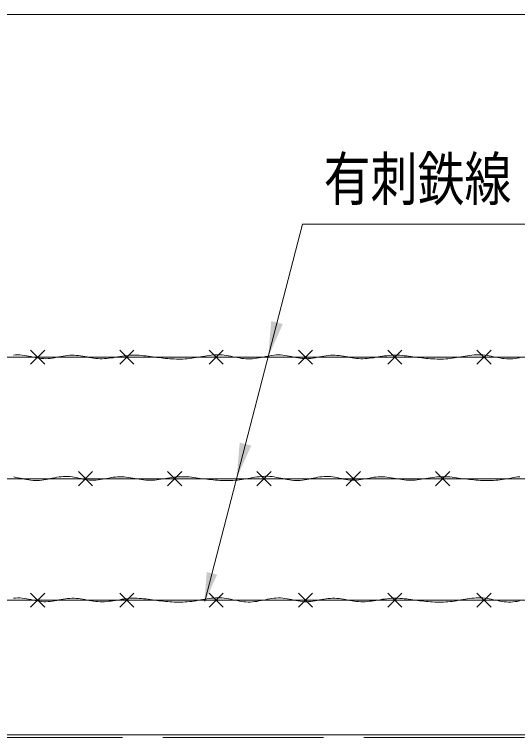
# Model space of a CAD drawing. Units: millimetres, scale not verified. Extents: x -4455 to 4455, y -3150 to 3150.
# Drawn here: x -3054 to -2490, y 1441 to 2250 of the extents above; entities that cross this region are included whole.
import ezdxf
from ezdxf.enums import TextEntityAlignment as Align

# ---------------------------------------------------------------- set-up
doc = ezdxf.new("R2010")
doc.units = ezdxf.units.MM
doc.header["$LTSCALE"] = 30
doc.linetypes.add('DASHED', pattern=[7.5, 6, -1.5])
for name, color, linetype, lineweight in [('0-1_D-STR1', 1, 'Continuous', 18), ('0-7_D-STR-TXT', 3, 'Continuous', 13), ('0-8_D-STR2', 2, 'Continuous', 13), ('1-1_6文字', 1, 'Continuous', 9)]:
    doc.layers.add(name, color=color, linetype=linetype, lineweight=lineweight)
doc.styles.add('ＭＳ ゴシック', font='')
doc.styles.get('ＭＳ ゴシック').set_extended_font_data('MS Gothic')

msp = doc.modelspace()

# ---------------------------------------------------------------- linework, layer by layer
at = {"layer": '0-1_D-STR1'}
for p, q in [((-3560.78, 2249.83), (-1829.78, 2249.83)), ((-3562.78, 1443.94), (-1827.78, 1443.94))]:
    msp.add_line(p, q, dxfattribs=at)
at = {"layer": '0-1_D-STR1', "linetype": 'DASHED'}
msp.add_line((-3562.78, 1440.94), (-1827.78, 1440.94), dxfattribs=at)
at = {"layer": '0-7_D-STR-TXT'}
msp.add_lwpolyline([(-1937.93, 2015.08), (-2731.2, 2015.08), (-2840.8, 1593.41)], dxfattribs=at)
msp.add_solid([(-2841.38, 1591.19), (-2838.5, 1626.09), (-2826.91, 1623.07)], dxfattribs=at)
at = {"layer": '0-8_D-STR2', "color": 1}
for p, q in [((-3020.03, 1874.4), (-3035.89, 1858.54)), ((-3035.89, 1874.4), (-3020.03, 1858.54)), ((-2920.03, 1874.4), (-2935.89, 1858.54)), ((-2935.89, 1874.4), (-2920.03, 1858.54)), ((-2820.03, 1874.4), (-2835.89, 1858.54)), ((-2835.89, 1874.4), (-2820.03, 1858.54)), ((-2720.03, 1874.4), (-2735.89, 1858.54)), ((-2735.89, 1874.4), (-2720.03, 1858.54)), ((-2620.03, 1874.4), (-2635.89, 1858.54)), ((-2635.89, 1874.4), (-2620.03, 1858.54)), ((-2520.03, 1874.4), (-2535.89, 1858.54)), ((-2535.89, 1874.4), (-2520.03, 1858.54)), ((-3562.78, 1866.47), (-1827.78, 1866.47)), ((-2966.45, 1738.45), (-2982.31, 1722.59)), ((-2982.31, 1738.45), (-2966.45, 1722.59)), ((-2866.45, 1738.45), (-2882.31, 1722.59)), ((-2882.31, 1738.45), (-2866.45, 1722.59)), ((-2766.45, 1738.45), (-2782.31, 1722.59)), ((-2782.31, 1738.45), (-2766.45, 1722.59)), ((-2666.45, 1738.45), (-2682.31, 1722.59)), ((-2682.31, 1738.45), (-2666.45, 1722.59)), ((-2566.45, 1738.45), (-2582.31, 1722.59)), ((-2582.31, 1738.45), (-2566.45, 1722.59)), ((-3562.78, 1730.52), (-1827.78, 1730.52)), ((-3020.03, 1602.51), (-3035.89, 1586.64)), ((-3035.89, 1602.51), (-3020.03, 1586.64)), ((-2920.03, 1602.51), (-2935.89, 1586.64)), ((-2935.89, 1602.51), (-2920.03, 1586.64)), ((-2820.03, 1602.51), (-2835.89, 1586.64)), ((-2835.89, 1602.51), (-2820.03, 1586.64)), ((-2720.03, 1602.51), (-2735.89, 1586.64)), ((-2735.89, 1602.51), (-2720.03, 1586.64)), ((-2620.03, 1602.51), (-2635.89, 1586.64)), ((-2635.89, 1602.51), (-2620.03, 1586.64)), ((-2520.03, 1602.51), (-2535.89, 1586.64)), ((-2535.89, 1602.51), (-2520.03, 1586.64)), ((-3562.78, 1594.57), (-1827.78, 1594.57))]:
    msp.add_line(p, q, dxfattribs=at)
for points in [[(-2991.93, 1868.55), (-2994.37, 1868.33), (-2996.8, 1868.01), (-2999.23, 1867.63), (-3001.66, 1867.19), (-3004.09, 1866.73), (-3006.52, 1866.27), (-3008.96, 1865.83), (-3011.39, 1865.44), (-3013.81, 1865.11), (-3016.24, 1864.88), (-3018.67, 1864.76), (-3021.09, 1864.78), (-3023.52, 1864.95), (-3025.94, 1865.24), (-3028.36, 1865.63), (-3030.78, 1866.09), (-3033.2, 1866.6), (-3035.62, 1867.12), (-3038.04, 1867.63), (-3040.45, 1868.09), (-3042.87, 1868.49), (-3045.3, 1868.8), (-3047.72, 1868.99), (-3050.14, 1869.03), (-3052.57, 1868.93), (-3055, 1868.71)], [(-2896.98, 1866.47), (-2899.42, 1866.83), (-2901.86, 1867.19), (-2904.3, 1867.53), (-2906.75, 1867.84), (-2909.19, 1868.12), (-2911.63, 1868.36), (-2914.07, 1868.54), (-2916.51, 1868.66), (-2918.94, 1868.71), (-2921.38, 1868.69), (-2923.82, 1868.57), (-2926.26, 1868.38), (-2928.7, 1868.11), (-2931.14, 1867.8), (-2933.57, 1867.44), (-2936.01, 1867.06), (-2938.45, 1866.66), (-2940.88, 1866.27), (-2943.32, 1865.89), (-2945.75, 1865.54), (-2948.18, 1865.24), (-2950.62, 1864.99), (-2953.05, 1864.82), (-2955.48, 1864.73), (-2957.91, 1864.74), (-2960.35, 1864.86), (-2962.78, 1865.09), (-2965.21, 1865.4), (-2967.64, 1865.77), (-2970.06, 1866.19), (-2972.49, 1866.64), (-2974.92, 1867.08), (-2977.35, 1867.51), (-2979.78, 1867.9), (-2982.21, 1868.23), (-2984.64, 1868.48), (-2987.07, 1868.63), (-2989.5, 1868.66), (-2991.93, 1868.55)], [(-2794.71, 1864.55), (-2797.14, 1864.79), (-2799.56, 1865.12), (-2801.98, 1865.53), (-2804.4, 1866), (-2806.82, 1866.49), (-2809.24, 1867), (-2811.66, 1867.5), (-2814.08, 1867.97), (-2816.5, 1868.38), (-2818.92, 1868.72), (-2821.35, 1868.97), (-2823.77, 1869.1), (-2826.2, 1869.12), (-2828.62, 1869.05), (-2831.05, 1868.88), (-2833.48, 1868.64), (-2835.91, 1868.34), (-2838.35, 1867.99), (-2840.78, 1867.61), (-2843.21, 1867.19), (-2845.65, 1866.77), (-2848.08, 1866.35), (-2850.52, 1865.93), (-2852.96, 1865.55), (-2855.4, 1865.2), (-2857.84, 1864.89), (-2860.28, 1864.65), (-2862.72, 1864.48), (-2865.17, 1864.37), (-2867.61, 1864.31), (-2870.06, 1864.3), (-2872.5, 1864.35), (-2874.95, 1864.43), (-2877.4, 1864.56), (-2879.84, 1864.72), (-2882.29, 1864.92), (-2884.74, 1865.13), (-2887.19, 1865.37), (-2889.64, 1865.63)], [(-2700.08, 1868.55), (-2702.52, 1868.33), (-2704.95, 1868.01), (-2707.38, 1867.63), (-2709.81, 1867.19), (-2712.24, 1866.73), (-2714.68, 1866.27), (-2717.11, 1865.83), (-2719.54, 1865.44), (-2721.96, 1865.11), (-2724.39, 1864.88), (-2726.82, 1864.76), (-2729.24, 1864.78), (-2731.67, 1864.95), (-2734.09, 1865.24), (-2736.51, 1865.63), (-2738.93, 1866.09), (-2741.35, 1866.6), (-2743.77, 1867.12), (-2746.19, 1867.63), (-2748.6, 1868.09), (-2751.02, 1868.49), (-2753.45, 1868.8), (-2755.87, 1868.99), (-2758.29, 1869.03), (-2760.72, 1868.93), (-2763.15, 1868.71), (-2765.57, 1868.39), (-2768, 1868), (-2770.43, 1867.55), (-2772.86, 1867.06), (-2775.29, 1866.56), (-2777.72, 1866.07), (-2780.15, 1865.6), (-2782.58, 1865.19), (-2785.01, 1864.84), (-2787.44, 1864.58), (-2789.87, 1864.44), (-2792.29, 1864.42), (-2794.71, 1864.55)], [(-2605.13, 1866.47), (-2607.57, 1866.83), (-2610.01, 1867.19), (-2612.46, 1867.53), (-2614.9, 1867.84), (-2617.34, 1868.12), (-2619.78, 1868.36), (-2622.22, 1868.54), (-2624.66, 1868.66), (-2627.09, 1868.71), (-2629.53, 1868.69), (-2631.97, 1868.57), (-2634.41, 1868.38), (-2636.85, 1868.11), (-2639.29, 1867.8), (-2641.72, 1867.44), (-2644.16, 1867.06), (-2646.6, 1866.66), (-2649.03, 1866.27), (-2651.47, 1865.89), (-2653.9, 1865.54), (-2656.33, 1865.24), (-2658.77, 1864.99), (-2661.2, 1864.82), (-2663.63, 1864.73), (-2666.06, 1864.74), (-2668.5, 1864.86), (-2670.93, 1865.09), (-2673.36, 1865.4), (-2675.79, 1865.77), (-2678.21, 1866.19), (-2680.64, 1866.64), (-2683.07, 1867.08), (-2685.5, 1867.51), (-2687.93, 1867.9), (-2690.36, 1868.23), (-2692.79, 1868.48), (-2695.22, 1868.63), (-2697.65, 1868.66), (-2700.08, 1868.55)], [(-2502.86, 1864.55), (-2505.29, 1864.79), (-2507.71, 1865.12), (-2510.13, 1865.53), (-2512.55, 1866), (-2514.97, 1866.49), (-2517.39, 1867), (-2519.81, 1867.5), (-2522.23, 1867.97), (-2524.65, 1868.38), (-2527.08, 1868.72), (-2529.5, 1868.97), (-2531.92, 1869.1), (-2534.35, 1869.12), (-2536.78, 1869.05), (-2539.2, 1868.88), (-2541.63, 1868.64), (-2544.06, 1868.34), (-2546.5, 1867.99), (-2548.93, 1867.61), (-2551.36, 1867.19), (-2553.8, 1866.77), (-2556.23, 1866.35), (-2558.67, 1865.93), (-2561.11, 1865.55), (-2563.55, 1865.2), (-2565.99, 1864.89), (-2568.43, 1864.65), (-2570.87, 1864.48), (-2573.32, 1864.37), (-2575.76, 1864.31), (-2578.21, 1864.3), (-2580.65, 1864.35), (-2583.1, 1864.43), (-2585.55, 1864.56), (-2587.99, 1864.72), (-2590.44, 1864.92), (-2592.89, 1865.13), (-2595.34, 1865.37), (-2597.79, 1865.63)], [(-2889.64, 1865.63), (-2892.09, 1865.9), (-2894.53, 1866.18), (-2896.98, 1866.47), (-2896.98, 1866.47)], [(-2597.79, 1865.63), (-2600.24, 1865.9), (-2602.68, 1866.18), (-2605.13, 1866.47), (-2605.13, 1866.47)], [(-2488.3, 1865.6), (-2490.73, 1865.19), (-2493.16, 1864.84), (-2495.59, 1864.58), (-2498.02, 1864.44), (-2500.44, 1864.42), (-2502.86, 1864.55)], [(-3032.98, 1728.6), (-3035.4, 1728.84), (-3037.82, 1729.18), (-3040.25, 1729.59), (-3042.67, 1730.05), (-3045.09, 1730.55), (-3047.51, 1731.06), (-3049.93, 1731.55), (-3052.35, 1732.02), (-3054.77, 1732.44)], [(-2938.35, 1732.61), (-2940.78, 1732.38), (-2943.21, 1732.07), (-2945.65, 1731.68), (-2948.08, 1731.25), (-2950.51, 1730.79), (-2952.94, 1730.33), (-2955.37, 1729.89), (-2957.8, 1729.49), (-2960.23, 1729.17), (-2962.66, 1728.93), (-2965.08, 1728.81), (-2967.51, 1728.83), (-2969.93, 1729), (-2972.35, 1729.3), (-2974.77, 1729.69), (-2977.19, 1730.15), (-2979.61, 1730.65), (-2982.03, 1731.17), (-2984.45, 1731.68), (-2986.87, 1732.15), (-2989.29, 1732.55), (-2991.71, 1732.86), (-2994.13, 1733.04), (-2996.56, 1733.08), (-2998.98, 1732.98), (-3001.41, 1732.76), (-3003.84, 1732.44), (-3006.27, 1732.05), (-3008.7, 1731.6), (-3011.13, 1731.11), (-3013.56, 1730.62), (-3015.99, 1730.12), (-3018.42, 1729.66), (-3020.85, 1729.24), (-3023.28, 1728.89), (-3025.7, 1728.64), (-3028.13, 1728.49), (-3030.56, 1728.48), (-3032.98, 1728.6)], [(-2843.4, 1730.52), (-2845.84, 1730.89), (-2848.28, 1731.24), (-2850.72, 1731.58), (-2853.16, 1731.9), (-2855.6, 1732.18), (-2858.04, 1732.41), (-2860.48, 1732.6), (-2862.92, 1732.72), (-2865.36, 1732.77), (-2867.8, 1732.74), (-2870.24, 1732.63), (-2872.68, 1732.43), (-2875.11, 1732.17), (-2877.55, 1731.85), (-2879.99, 1731.49), (-2882.43, 1731.11), (-2884.86, 1730.71), (-2887.3, 1730.32), (-2889.73, 1729.94), (-2892.17, 1729.59), (-2894.6, 1729.29), (-2897.03, 1729.04), (-2899.47, 1728.87), (-2901.9, 1728.78), (-2904.33, 1728.79), (-2906.76, 1728.91), (-2909.19, 1729.14), (-2911.62, 1729.45), (-2914.05, 1729.83), (-2916.48, 1730.25), (-2918.91, 1730.69), (-2921.34, 1731.13), (-2923.77, 1731.56), (-2926.2, 1731.95), (-2928.63, 1732.28), (-2931.06, 1732.53), (-2933.49, 1732.68), (-2935.92, 1732.71), (-2938.35, 1732.61)], [(-2741.13, 1728.6), (-2743.55, 1728.84), (-2745.97, 1729.18), (-2748.4, 1729.59), (-2750.82, 1730.05), (-2753.24, 1730.55), (-2755.66, 1731.06), (-2758.08, 1731.55), (-2760.5, 1732.02), (-2762.92, 1732.44), (-2765.34, 1732.78), (-2767.76, 1733.02), (-2770.19, 1733.15), (-2772.61, 1733.18), (-2775.04, 1733.1), (-2777.47, 1732.94), (-2779.9, 1732.7), (-2782.33, 1732.4), (-2784.76, 1732.05), (-2787.19, 1731.66), (-2789.63, 1731.25), (-2792.06, 1730.82), (-2794.5, 1730.4), (-2796.94, 1729.99), (-2799.38, 1729.6), (-2801.82, 1729.25), (-2804.26, 1728.95), (-2806.7, 1728.71), (-2809.14, 1728.53), (-2811.58, 1728.42), (-2814.03, 1728.36), (-2816.47, 1728.36), (-2818.92, 1728.4), (-2821.37, 1728.49), (-2823.81, 1728.62), (-2826.26, 1728.78), (-2828.71, 1728.97), (-2831.16, 1729.19), (-2833.6, 1729.43), (-2836.05, 1729.69)], [(-2646.5, 1732.61), (-2648.93, 1732.38), (-2651.36, 1732.07), (-2653.8, 1731.68), (-2656.23, 1731.25), (-2658.66, 1730.79), (-2661.09, 1730.33), (-2663.52, 1729.89), (-2665.95, 1729.49), (-2668.38, 1729.17), (-2670.81, 1728.93), (-2673.23, 1728.81), (-2675.66, 1728.83), (-2678.08, 1729), (-2680.5, 1729.3), (-2682.92, 1729.69), (-2685.34, 1730.15), (-2687.76, 1730.65), (-2690.18, 1731.17), (-2692.6, 1731.68), (-2695.02, 1732.15), (-2697.44, 1732.55), (-2699.86, 1732.86), (-2702.28, 1733.04), (-2704.71, 1733.08), (-2707.13, 1732.98), (-2709.56, 1732.76), (-2711.99, 1732.44), (-2714.42, 1732.05), (-2716.85, 1731.6), (-2719.28, 1731.11), (-2721.71, 1730.62), (-2724.14, 1730.12), (-2726.57, 1729.66), (-2729, 1729.24), (-2731.43, 1728.89), (-2733.85, 1728.64), (-2736.28, 1728.49), (-2738.71, 1728.48), (-2741.13, 1728.6)], [(-2551.55, 1730.52), (-2553.99, 1730.89), (-2556.43, 1731.24), (-2558.87, 1731.58), (-2561.31, 1731.9), (-2563.75, 1732.18), (-2566.19, 1732.41), (-2568.63, 1732.6), (-2571.07, 1732.72), (-2573.51, 1732.77), (-2575.95, 1732.74), (-2578.39, 1732.63), (-2580.83, 1732.43), (-2583.26, 1732.17), (-2585.7, 1731.85), (-2588.14, 1731.49), (-2590.58, 1731.11), (-2593.01, 1730.71), (-2595.45, 1730.32), (-2597.88, 1729.94), (-2600.32, 1729.59), (-2602.75, 1729.29), (-2605.18, 1729.04), (-2607.62, 1728.87), (-2610.05, 1728.78), (-2612.48, 1728.79), (-2614.91, 1728.91), (-2617.34, 1729.14), (-2619.77, 1729.45), (-2622.2, 1729.83), (-2624.63, 1730.25), (-2627.06, 1730.69), (-2629.49, 1731.13), (-2631.92, 1731.56), (-2634.35, 1731.95), (-2636.78, 1732.28), (-2639.21, 1732.53), (-2641.64, 1732.68), (-2644.07, 1732.71), (-2646.5, 1732.61)], [(-2488.05, 1732.7), (-2490.48, 1732.4), (-2492.91, 1732.05), (-2495.34, 1731.66), (-2497.78, 1731.25), (-2500.21, 1730.82), (-2502.65, 1730.4), (-2505.09, 1729.99), (-2507.53, 1729.6), (-2509.97, 1729.25), (-2512.41, 1728.95), (-2514.85, 1728.71), (-2517.29, 1728.53), (-2519.73, 1728.42), (-2522.18, 1728.36), (-2524.62, 1728.36), (-2527.07, 1728.4), (-2529.52, 1728.49), (-2531.96, 1728.62), (-2534.41, 1728.78), (-2536.86, 1728.97), (-2539.31, 1729.19), (-2541.75, 1729.43), (-2544.2, 1729.69)], [(-2836.05, 1729.69), (-2838.5, 1729.96), (-2840.95, 1730.24), (-2843.4, 1730.52)], [(-2544.2, 1729.69), (-2546.65, 1729.96), (-2549.1, 1730.24), (-2551.55, 1730.52)], [(-2991.93, 1596.66), (-2994.37, 1596.44), (-2996.8, 1596.12), (-2999.23, 1595.74), (-3001.66, 1595.3), (-3004.09, 1594.84), (-3006.52, 1594.38), (-3008.96, 1593.94), (-3011.39, 1593.55), (-3013.81, 1593.22), (-3016.24, 1592.99), (-3018.67, 1592.87), (-3021.09, 1592.89), (-3023.52, 1593.06), (-3025.94, 1593.35), (-3028.36, 1593.74), (-3030.78, 1594.2), (-3033.2, 1594.71), (-3035.62, 1595.23), (-3038.04, 1595.73), (-3040.45, 1596.2), (-3042.87, 1596.6), (-3045.3, 1596.91), (-3047.72, 1597.09), (-3050.14, 1597.13), (-3052.57, 1597.03), (-3055, 1596.81)], [(-2896.98, 1594.57), (-2899.42, 1594.94), (-2901.86, 1595.3), (-2904.3, 1595.64), (-2906.75, 1595.95), (-2909.19, 1596.23), (-2911.63, 1596.47), (-2914.07, 1596.65), (-2916.51, 1596.77), (-2918.94, 1596.82), (-2921.38, 1596.79), (-2923.82, 1596.68), (-2926.26, 1596.49), (-2928.7, 1596.22), (-2931.14, 1595.9), (-2933.57, 1595.55), (-2936.01, 1595.16), (-2938.45, 1594.77), (-2940.88, 1594.37), (-2943.32, 1594), (-2945.75, 1593.65), (-2948.18, 1593.34), (-2950.62, 1593.1), (-2953.05, 1592.92), (-2955.48, 1592.83), (-2957.91, 1592.84), (-2960.35, 1592.97), (-2962.78, 1593.2), (-2965.21, 1593.51), (-2967.64, 1593.88), (-2970.06, 1594.3), (-2972.49, 1594.74), (-2974.92, 1595.19), (-2977.35, 1595.62), (-2979.78, 1596), (-2982.21, 1596.33), (-2984.64, 1596.58), (-2987.07, 1596.73), (-2989.5, 1596.76), (-2991.93, 1596.66)], [(-2889.64, 1593.74), (-2892.09, 1594.01), (-2894.53, 1594.29), (-2896.98, 1594.57), (-2896.98, 1594.57)], [(-2794.71, 1592.65), (-2797.14, 1592.89), (-2799.56, 1593.23), (-2801.98, 1593.64), (-2804.4, 1594.1), (-2806.82, 1594.6), (-2809.24, 1595.11), (-2811.66, 1595.61), (-2814.08, 1596.07), (-2816.5, 1596.49), (-2818.92, 1596.83), (-2821.35, 1597.08), (-2823.77, 1597.21), (-2826.2, 1597.23), (-2828.62, 1597.15), (-2831.05, 1596.99), (-2833.48, 1596.75), (-2835.91, 1596.45), (-2838.35, 1596.1), (-2840.78, 1595.71), (-2843.21, 1595.3), (-2845.65, 1594.88), (-2848.08, 1594.45), (-2850.52, 1594.04), (-2852.96, 1593.65), (-2855.4, 1593.3), (-2857.84, 1593), (-2860.28, 1592.76), (-2862.72, 1592.59), (-2865.17, 1592.47), (-2867.61, 1592.42), (-2870.06, 1592.41), (-2872.5, 1592.46), (-2874.95, 1592.54), (-2877.4, 1592.67), (-2879.84, 1592.83), (-2882.29, 1593.02), (-2884.74, 1593.24), (-2887.19, 1593.48), (-2889.64, 1593.74)], [(-2700.08, 1596.66), (-2702.52, 1596.44), (-2704.95, 1596.12), (-2707.38, 1595.74), (-2709.81, 1595.3), (-2712.24, 1594.84), (-2714.68, 1594.38), (-2717.11, 1593.94), (-2719.54, 1593.55), (-2721.96, 1593.22), (-2724.39, 1592.99), (-2726.82, 1592.87), (-2729.24, 1592.89), (-2731.67, 1593.06), (-2734.09, 1593.35), (-2736.51, 1593.74), (-2738.93, 1594.2), (-2741.35, 1594.71), (-2743.77, 1595.23), (-2746.19, 1595.73), (-2748.6, 1596.2), (-2751.02, 1596.6), (-2753.45, 1596.91), (-2755.87, 1597.09), (-2758.29, 1597.13), (-2760.72, 1597.03), (-2763.15, 1596.81), (-2765.57, 1596.5), (-2768, 1596.1), (-2770.43, 1595.65), (-2772.86, 1595.17), (-2775.29, 1594.67), (-2777.72, 1594.18), (-2780.15, 1593.71), (-2782.58, 1593.3), (-2785.01, 1592.95), (-2787.44, 1592.69), (-2789.87, 1592.55), (-2792.29, 1592.53), (-2794.71, 1592.65)], [(-2605.13, 1594.57), (-2607.57, 1594.94), (-2610.01, 1595.3), (-2612.46, 1595.64), (-2614.9, 1595.95), (-2617.34, 1596.23), (-2619.78, 1596.47), (-2622.22, 1596.65), (-2624.66, 1596.77), (-2627.09, 1596.82), (-2629.53, 1596.79), (-2631.97, 1596.68), (-2634.41, 1596.49), (-2636.85, 1596.22), (-2639.29, 1595.9), (-2641.72, 1595.55), (-2644.16, 1595.16), (-2646.6, 1594.77), (-2649.03, 1594.37), (-2651.47, 1594), (-2653.9, 1593.65), (-2656.33, 1593.34), (-2658.77, 1593.1), (-2661.2, 1592.92), (-2663.63, 1592.83), (-2666.06, 1592.84), (-2668.5, 1592.97), (-2670.93, 1593.2), (-2673.36, 1593.51), (-2675.79, 1593.88), (-2678.21, 1594.3), (-2680.64, 1594.74), (-2683.07, 1595.19), (-2685.5, 1595.62), (-2687.93, 1596), (-2690.36, 1596.33), (-2692.79, 1596.58), (-2695.22, 1596.73), (-2697.65, 1596.76), (-2700.08, 1596.66)], [(-2597.79, 1593.74), (-2600.24, 1594.01), (-2602.68, 1594.29), (-2605.13, 1594.57), (-2605.13, 1594.57)], [(-2502.86, 1592.65), (-2505.29, 1592.89), (-2507.71, 1593.23), (-2510.13, 1593.64), (-2512.55, 1594.1), (-2514.97, 1594.6), (-2517.39, 1595.11), (-2519.81, 1595.61), (-2522.23, 1596.07), (-2524.65, 1596.49), (-2527.08, 1596.83), (-2529.5, 1597.08), (-2531.92, 1597.21), (-2534.35, 1597.23), (-2536.78, 1597.15), (-2539.2, 1596.99), (-2541.63, 1596.75), (-2544.06, 1596.45), (-2546.5, 1596.1), (-2548.93, 1595.71), (-2551.36, 1595.3), (-2553.8, 1594.88), (-2556.23, 1594.45), (-2558.67, 1594.04), (-2561.11, 1593.65), (-2563.55, 1593.3), (-2565.99, 1593), (-2568.43, 1592.76), (-2570.87, 1592.59), (-2573.32, 1592.47), (-2575.76, 1592.42), (-2578.21, 1592.41), (-2580.65, 1592.46), (-2583.1, 1592.54), (-2585.55, 1592.67), (-2587.99, 1592.83), (-2590.44, 1593.02), (-2592.89, 1593.24), (-2595.34, 1593.48), (-2597.79, 1593.74)], [(-2488.3, 1593.71), (-2490.73, 1593.3), (-2493.16, 1592.95), (-2495.59, 1592.69), (-2498.02, 1592.55), (-2500.44, 1592.53), (-2502.86, 1592.65)]]:
    msp.add_lwpolyline(points, dxfattribs=at)
at = {"layer": '1-1_6文字'}
for points in [[(-2753.37, 1903.53), (-2766.28, 1906.86), (-2769.83, 1866.47)], [(-2788.7, 1767.58), (-2801.61, 1770.92), (-2805.17, 1730.52)]]:
    msp.add_solid(points, dxfattribs=at)

# ---------------------------------------------------------------- texts
at = {"layer": '0-7_D-STR-TXT', "style": 'ＭＳ ゴシック', "width": 0.8}
msp.add_text('有刺鉄線', height=48.17, dxfattribs=at).set_placement((-2707.55, 2027.34), align=Align.BOTTOM_LEFT)

doc.saveas('drawing.dxf')
